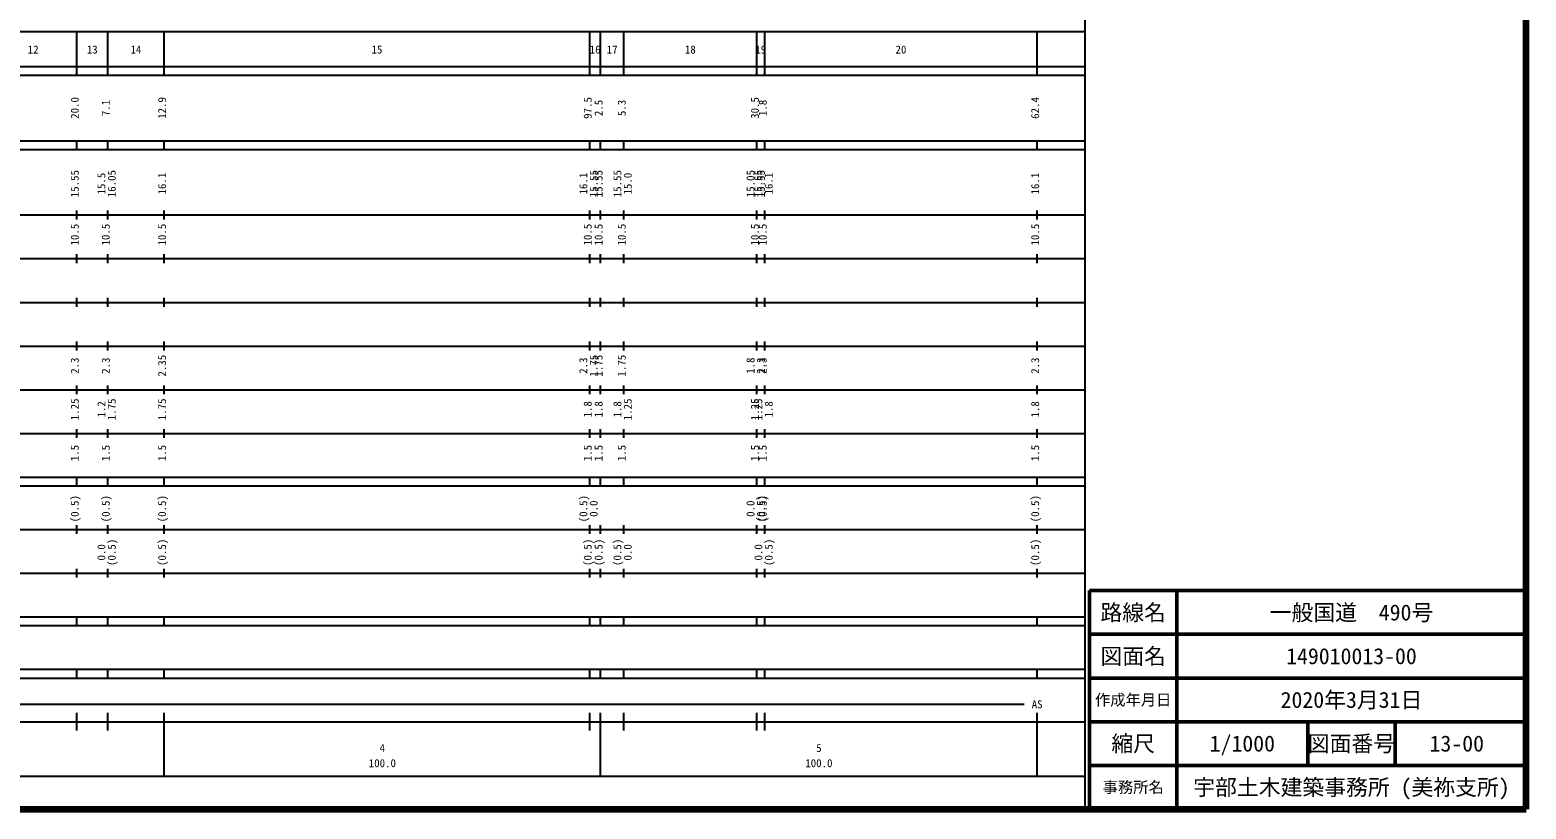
# Model space of a CAD drawing. Units: millimetres on the paper, enlarged 1000 times. Extents: x 40000 to 680000, y 20000 to 380000.
# Drawn here: x 337266 to 680000, y 20000 to 198357 of the extents above; entities that cross this region are included whole.
import ezdxf
from ezdxf.enums import TextEntityAlignment as Align

# ---------------------------------------------------------------- set-up
doc = ezdxf.new("R2010")
doc.units = ezdxf.units.MM
doc.header["$LTSCALE"] = 1000
for name, color, linetype, lineweight in [('M-TTL', 2, 'Continuous', 140), ('M-TTL-BAND', 7, 'Continuous', 25), ('M-TTL-FRAM', 2, 'Continuous', 50), ('M-TTL-LINE', 7, 'Continuous', 50)]:
    doc.layers.add(name, color=color, linetype=linetype, lineweight=lineweight)
doc.layers.add('M-TTL-TXT', color=7, linetype='Continuous')
doc.styles.add('ＭＳ ゴシック', font='')
doc.styles.get('ＭＳ ゴシック').set_extended_font_data('MS Gothic')

msp = doc.modelspace()

# ---------------------------------------------------------------- linework, layer by layer
at = {"layer": 'M-TTL'}
for p, q in [((680000, 20000), (680000, 380000)), ((40000, 20000), (680000, 20000))]:
    msp.add_line(p, q, dxfattribs=at)
at = {"layer": 'M-TTL-BAND'}
for p, q in [((579000, 20000), (579000, 370000)), ((68000, 198000), (579000, 198000)), ((348000, 188000), (348000, 198000)), ((355100, 188000), (355100, 198000)), ((368000, 188000), (368000, 198000)), ((465500, 188000), (465500, 198000)), ((468000, 188000), (468000, 198000)), ((473300, 188000), (473300, 198000)), ((503800, 188000), (503800, 198000)), ((505600, 188000), (505600, 198000)), ((568000, 188000), (568000, 198000)), ((40000, 190000), (579000, 190000)), ((40000, 188000), (579000, 188000)), ((40000, 173000), (579000, 173000)), ((348000, 171000), (348000, 173000)), ((355100, 171000), (355100, 173000)), ((368000, 171000), (368000, 173000)), ((465500, 171000), (465500, 173000)), ((468000, 171000), (468000, 173000)), ((473300, 171000), (473300, 173000)), ((503800, 171000), (503800, 173000)), ((505600, 171000), (505600, 173000)), ((568000, 171000), (568000, 173000)), ((40000, 171000), (579000, 171000)), ((40000, 156000), (579000, 156000)), ((348000, 155000), (348000, 157000)), ((355100, 155000), (355100, 157000)), ((368000, 155000), (368000, 157000)), ((465500, 155000), (465500, 157000)), ((468000, 155000), (468000, 157000)), ((473300, 155000), (473300, 157000)), ((503800, 155000), (503800, 157000)), ((505600, 155000), (505600, 157000)), ((568000, 155000), (568000, 157000)), ((46000, 146000), (579000, 146000)), ((348000, 145000), (348000, 147000)), ((355100, 145000), (355100, 147000)), ((368000, 145000), (368000, 147000)), ((465500, 145000), (465500, 147000)), ((468000, 145000), (468000, 147000)), ((473300, 145000), (473300, 147000)), ((503800, 145000), (503800, 147000)), ((505600, 145000), (505600, 147000)), ((568000, 145000), (568000, 147000)), ((52000, 136000), (579000, 136000)), ((348000, 135000), (348000, 137000)), ((355100, 135000), (355100, 137000)), ((368000, 135000), (368000, 137000)), ((465500, 135000), (465500, 137000)), ((468000, 135000), (468000, 137000)), ((473300, 135000), (473300, 137000)), ((503800, 135000), (503800, 137000)), ((505600, 135000), (505600, 137000)), ((568000, 135000), (568000, 137000)), ((348000, 125000), (348000, 127000)), ((355100, 125000), (355100, 127000)), ((368000, 125000), (368000, 127000)), ((465500, 125000), (465500, 127000)), ((468000, 125000), (468000, 127000)), ((473300, 125000), (473300, 127000)), ((503800, 125000), (503800, 127000)), ((505600, 125000), (505600, 127000)), ((568000, 125000), (568000, 127000)), ((46000, 126000), (579000, 126000)), ((348000, 115000), (348000, 117000)), ((355100, 115000), (355100, 117000)), ((368000, 115000), (368000, 117000)), ((465500, 115000), (465500, 117000)), ((468000, 115000), (468000, 117000)), ((473300, 115000), (473300, 117000)), ((503800, 115000), (503800, 117000)), ((505600, 115000), (505600, 117000)), ((568000, 115000), (568000, 117000)), ((52000, 116000), (579000, 116000)), ((348000, 105000), (348000, 107000)), ((355100, 105000), (355100, 107000)), ((368000, 105000), (368000, 107000)), ((465500, 105000), (465500, 107000)), ((468000, 105000), (468000, 107000)), ((473300, 105000), (473300, 107000)), ((503800, 105000), (503800, 107000)), ((505600, 105000), (505600, 107000)), ((568000, 105000), (568000, 107000)), ((46000, 106000), (579000, 106000)), ((40000, 96000), (579000, 96000)), ((348000, 94000), (348000, 96000)), ((355100, 94000), (355100, 96000)), ((368000, 94000), (368000, 96000)), ((465500, 94000), (465500, 96000)), ((468000, 94000), (468000, 96000)), ((473300, 94000), (473300, 96000)), ((503800, 94000), (503800, 96000)), ((505600, 94000), (505600, 96000)), ((568000, 94000), (568000, 96000)), ((40000, 94000), (579000, 94000)), ((49000, 84000), (579000, 84000)), ((348000, 83000), (348000, 85000)), ((355100, 83000), (355100, 85000)), ((368000, 83000), (368000, 85000)), ((465500, 83000), (465500, 85000)), ((468000, 83000), (468000, 85000)), ((473300, 83000), (473300, 85000)), ((503800, 83000), (503800, 85000)), ((505600, 83000), (505600, 85000)), ((568000, 83000), (568000, 85000)), ((40000, 74000), (579000, 74000)), ((348000, 73000), (348000, 75000)), ((355100, 73000), (355100, 75000)), ((368000, 73000), (368000, 75000)), ((465500, 73000), (465500, 75000)), ((468000, 73000), (468000, 75000)), ((473300, 73000), (473300, 75000)), ((503800, 73000), (503800, 75000)), ((505600, 73000), (505600, 75000)), ((568000, 73000), (568000, 75000)), ((40000, 64000), (579000, 64000)), ((40000, 62000), (579000, 62000)), ((348000, 62000), (348000, 64000)), ((355100, 62000), (355100, 64000)), ((368000, 62000), (368000, 64000)), ((465500, 62000), (465500, 64000)), ((468000, 62000), (468000, 64000)), ((473300, 62000), (473300, 64000)), ((503800, 62000), (503800, 64000)), ((505600, 62000), (505600, 64000)), ((568000, 62000), (568000, 64000)), ((40000, 52000), (579000, 52000)), ((348000, 50000), (348000, 52000)), ((355100, 50000), (355100, 52000)), ((368000, 50000), (368000, 52000)), ((465500, 50000), (465500, 52000)), ((468000, 50000), (468000, 52000)), ((473300, 50000), (473300, 52000)), ((503800, 50000), (503800, 52000)), ((505600, 50000), (505600, 52000)), ((568000, 50000), (568000, 52000)), ((40000, 50000), (579000, 50000)), ((71000, 44000), (565000, 44000)), ((348000, 38000), (348000, 42000)), ((355100, 38000), (355100, 42000)), ((368000, 27500), (368000, 42000)), ((465500, 38000), (465500, 42000)), ((468000, 27500), (468000, 42000)), ((473300, 38000), (473300, 42000)), ((503800, 38000), (503800, 42000)), ((505600, 38000), (505600, 42000)), ((568000, 27500), (568000, 42000)), ((40000, 40000), (579000, 40000)), ((68000, 27500), (579000, 27500))]:
    msp.add_line(p, q, dxfattribs=at)
at = {"layer": 'M-TTL-FRAM'}
for p, q in [((680000, 70000), (580000, 70000)), ((580000, 70000), (580000, 20000))]:
    msp.add_line(p, q, dxfattribs=at)
at = {"layer": 'M-TTL-LINE'}
for p, q in [((600000, 70000), (600000, 20000)), ((680000, 60000), (580000, 60000)), ((680000, 50000), (580000, 50000)), ((680000, 40000), (580000, 40000)), ((630000, 40000), (630000, 30000)), ((650000, 40000), (650000, 30000)), ((680000, 30000), (580000, 30000))]:
    msp.add_line(p, q, dxfattribs=at)

# ---------------------------------------------------------------- texts
at = {"layer": 'M-TTL-BAND', "style": 'ＭＳ ゴシック'}
for s, p in [('12', (338000, 192405)), ('13', (351550, 192405)), ('14', (361550, 192405)), ('15', (416750, 192405)), ('16', (466750, 192405)), ('17', (470650, 192405)), ('18', (488550, 192405)), ('19', (504700, 192405)), ('20', (536800, 192405)), ('AS', (568000, 42500)), ('4', (418000, 32523)), ('5', (518000, 32523)), ('100.0', (418000, 29033)), ('100.0', (518000, 29033))]:
    msp.add_text(s, height=1833, dxfattribs=at).set_placement(p, align=Align.BOTTOM_CENTER)
for s, p in [('20.0', (349000, 180500)), ('7.1', (356100, 180500)), ('12.9', (369000, 180500)), ('97.5', (466500, 180500)), ('2.5', (469000, 180500)), ('5.3', (474300, 180500)), ('30.5', (504800, 180500)), ('1.8', (506600, 180500)), ('62.4', (569000, 180500)), ('15.55', (349000, 163174)), ('15.5', (355100, 163174)), ('16.05', (357470, 163174)), ('16.1', (369000, 163174)), ('16.1', (465500, 163174)), ('15.55', (467870, 163174)), ('15.55', (469000, 163174)), ('15.55', (473300, 163174)), ('15.0', (475670, 163174)), ('15.05', (503800, 163174)), ('15.55', (505600, 163174)), ('15.55', (506170, 163174)), ('16.1', (507970, 163174)), ('16.1', (569000, 163174)), ('10.5', (349000, 151500)), ('10.5', (356100, 151500)), ('10.5', (369000, 151500)), ('10.5', (466500, 151500)), ('10.5', (469000, 151500)), ('10.5', (474300, 151500)), ('10.5', (504800, 151500)), ('10.5', (506600, 151500)), ('10.5', (569000, 151500)), ('2.35', (369000, 121500)), ('1.75', (467870, 121500)), ('1.75', (469000, 121500)), ('1.75', (474300, 121500)), ('2.3', (349000, 121500)), ('2.3', (356100, 121500)), ('2.3', (465500, 121500)), ('1.8', (503800, 121500)), ('2.3', (506170, 121500)), ('2.3', (506600, 121500)), ('2.3', (569000, 121500)), ('1.25', (349000, 111500)), ('1.2', (355100, 111500)), ('1.75', (357470, 111500)), ('1.75', (369000, 111500)), ('1.8', (466500, 111500)), ('1.8', (469000, 111500)), ('1.8', (473300, 111500)), ('1.25', (475670, 111500)), ('1.25', (504800, 111500)), ('1.25', (505600, 111500)), ('1.8', (507970, 111500)), ('1.8', (569000, 111500)), ('1.5', (349000, 101500)), ('1.5', (356100, 101500)), ('1.5', (369000, 101500)), ('1.5', (466500, 101500)), ('1.5', (469000, 101500)), ('1.5', (474300, 101500)), ('1.5', (504800, 101500)), ('1.5', (506600, 101500)), ('1.5', (569000, 101500)), ('(0.5)', (349000, 88764)), ('(0.5)', (356100, 88764)), ('(0.5)', (369000, 88764)), ('(0.5)', (465500, 88764)), ('0.0', (467870, 88764)), ('0.0', (503800, 88764)), ('(0.5)', (506170, 88764)), ('(0.5)', (506600, 88764)), ('(0.5)', (569000, 88764)), ('0.0', (355100, 78764)), ('(0.5)', (357470, 78764)), ('(0.5)', (369000, 78764)), ('(0.5)', (466500, 78764)), ('(0.5)', (469000, 78764)), ('(0.5)', (473300, 78764)), ('0.0', (475670, 78764)), ('0.0', (505600, 78764)), ('(0.5)', (507970, 78764)), ('(0.5)', (569000, 78764))]:
    msp.add_text(s, height=1833, rotation=90, dxfattribs=at).set_placement(p, align=Align.BOTTOM_CENTER)
at = {"layer": 'M-TTL-TXT', "style": 'ＭＳ ゴシック'}
for s, height, p in [('路線名', 3666, (590000, 65000)), ('路線名', 3666, (590000, 65000)), ('一般国道\u3000490号', 3666, (640000, 65000)), ('図面名', 3666, (590000, 55000)), ('図面名', 3666, (590000, 55000)), ('149010013-00', 3666, (640000, 55000)), ('作成年月日', 2566, (590000, 45000)), ('作成年月日', 2566, (590000, 45000)), ('2020年3月31日', 3666, (640000, 45000)), ('縮尺', 3666, (590000, 35000)), ('縮尺', 3666, (590000, 35000)), ('1/1000', 3666, (615000, 35000)), ('図面番号', 3666, (640000, 35000)), ('図面番号', 3666, (640000, 35000)), ('13-00', 3666, (664125, 35000)), ('事務所名', 2566, (590000, 25000)), ('事務所名', 2566, (590000, 25000)), ('宇部土木建築事務所 (美祢支所)', 3666, (640000, 25000))]:
    msp.add_text(s, height=height, dxfattribs=at).set_placement(p, align=Align.MIDDLE_CENTER)

doc.saveas('drawing.dxf')
